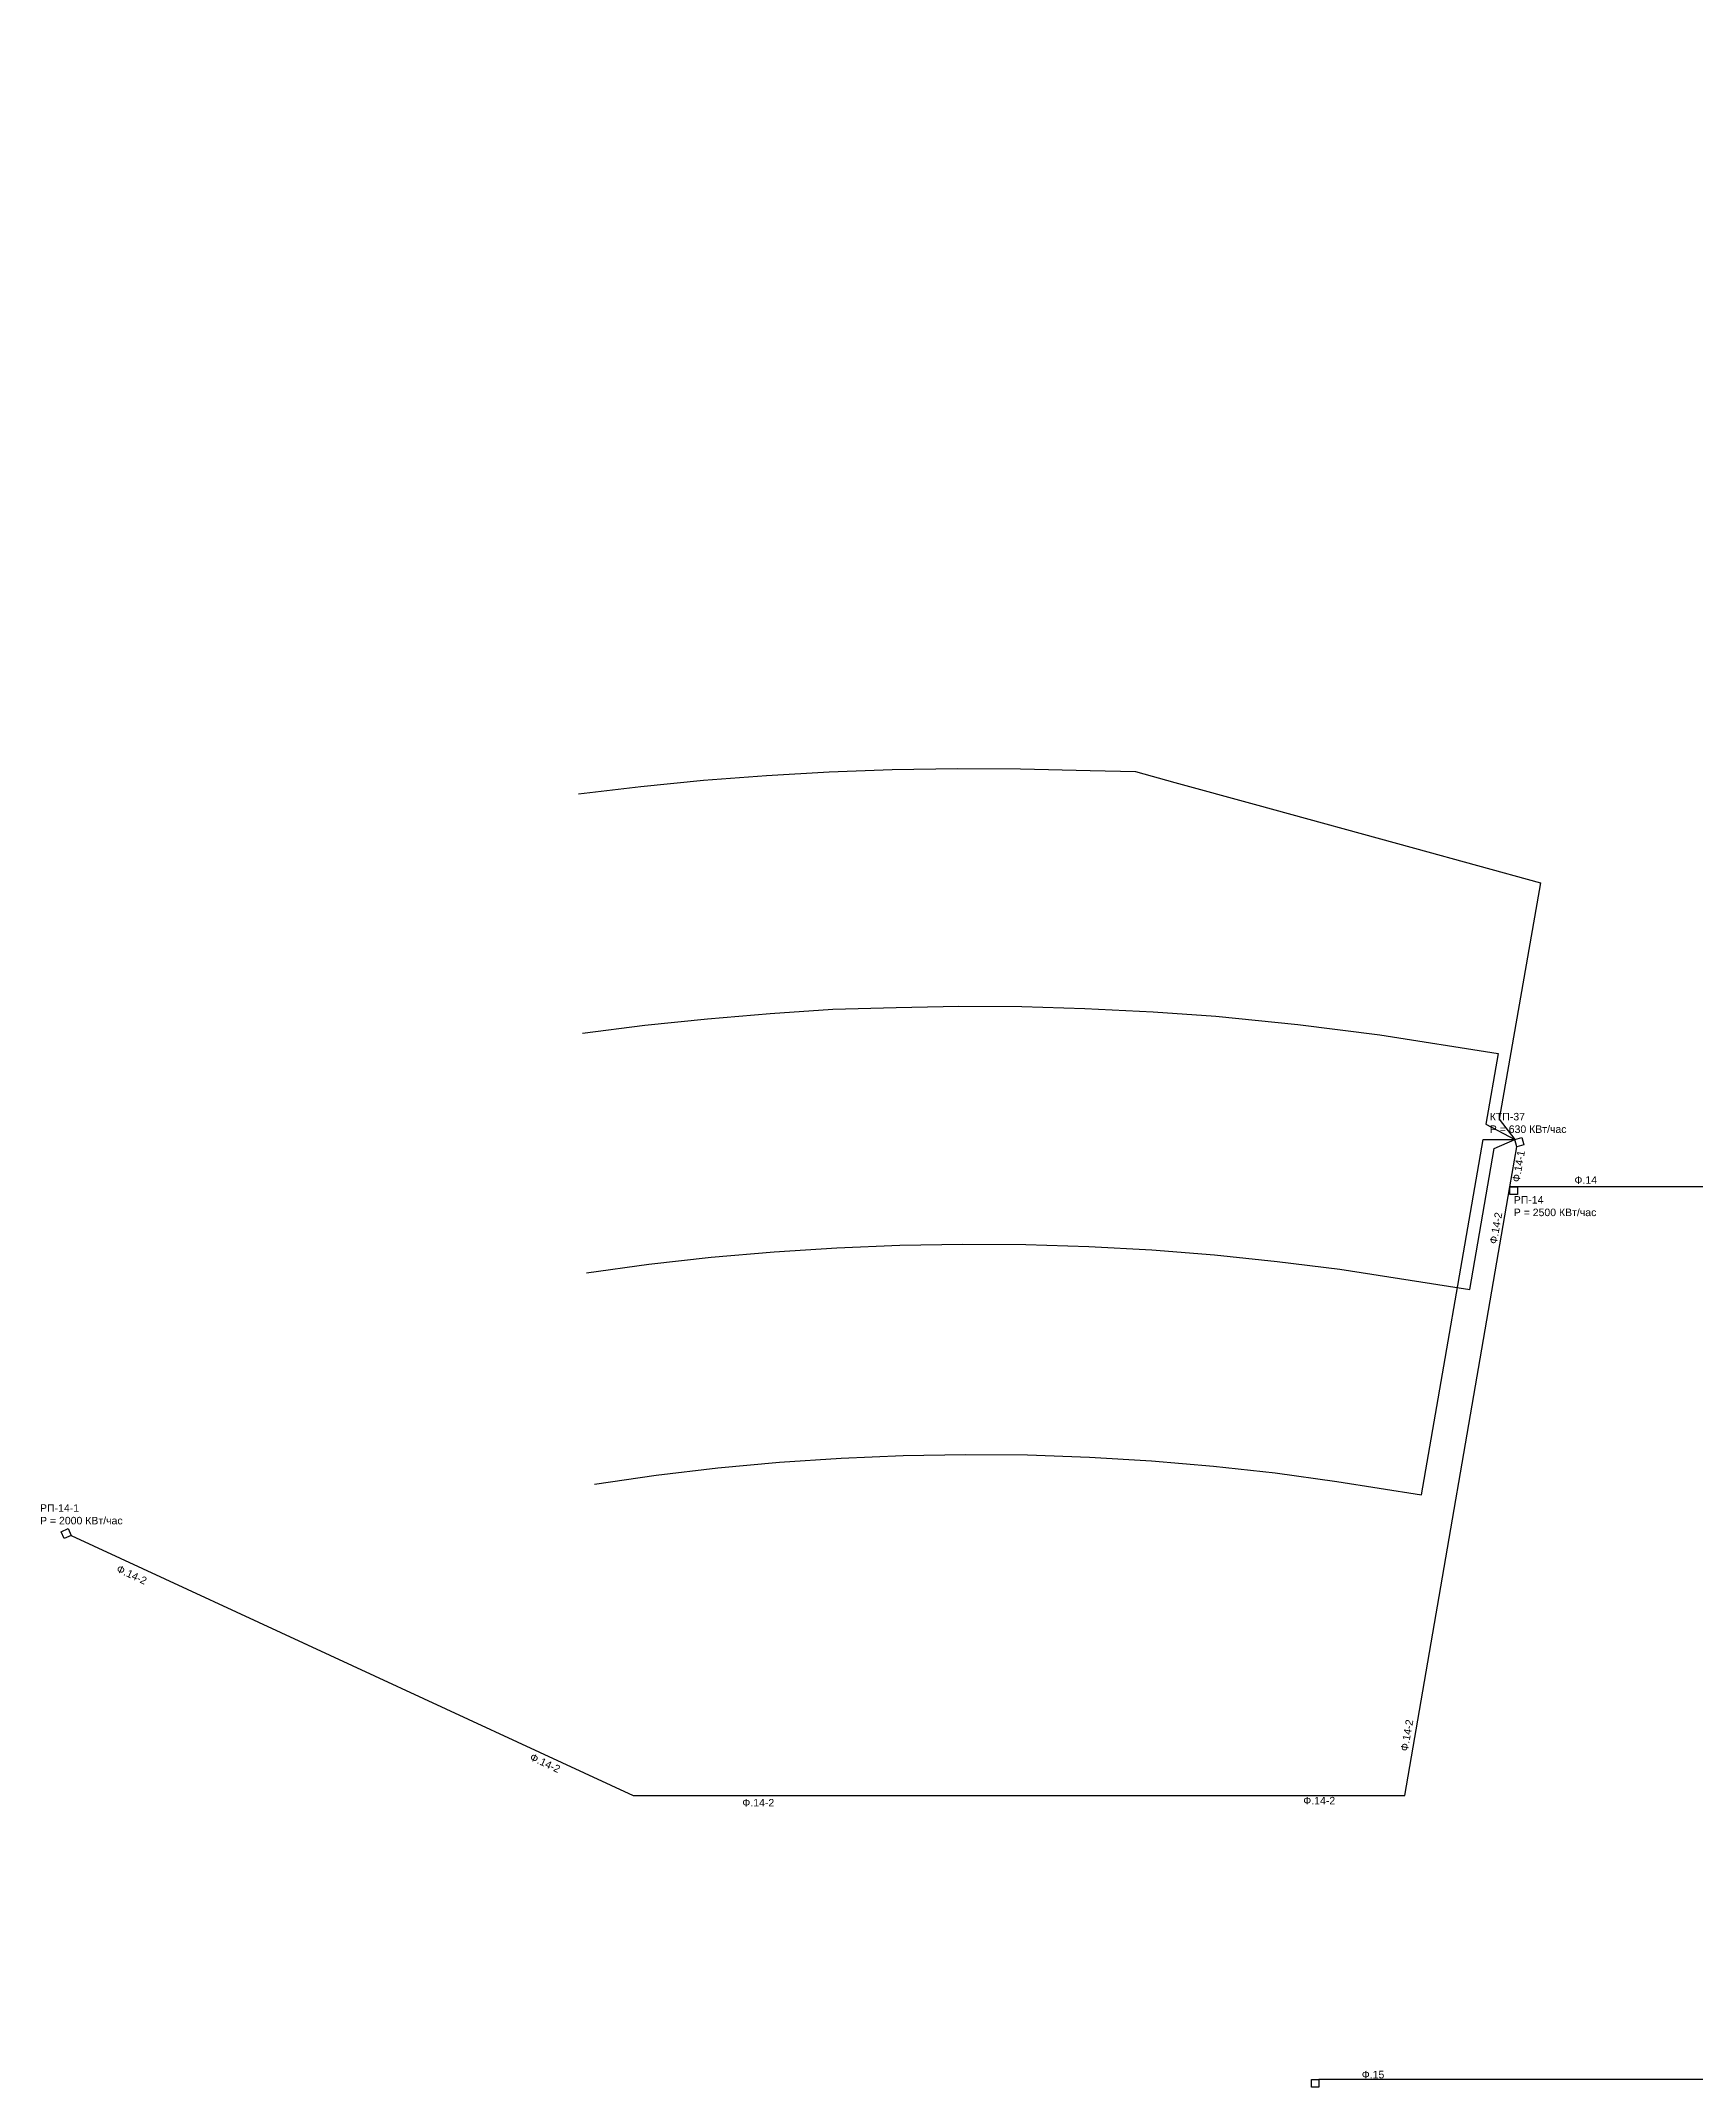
# Model space of a CAD drawing. Header units: millimetres. Extents: x 2242885 to 2245448, y 377596 to 382000.
# Drawn here: x 2242965 to 2243626, y 379536 to 380353 of the extents above; entities that cross this region are included whole.
import ezdxf

# ---------------------------------------------------------------- set-up
doc = ezdxf.new("R2010")
doc.units = ezdxf.units.MM
for name, color, linetype, lineweight in [('информация ТП', 250, 'Continuous', 25), ('ЛЭП_0_4', 230, 'Continuous', 25), ('ЛЭП_10_каб', 201, 'Continuous', 25), ('наименование_фидера_10_кв', 201, 'Continuous', 25), ('РП_10_', 201, 'Continuous', 25), ('РТП_10_0_4', 80, 'Continuous', 25)]:
    doc.layers.add(name, color=color, linetype=linetype, lineweight=lineweight)
doc.styles.get("Standard").update_dxf_attribs({"font": 'arial.ttf'})

msp = doc.modelspace()

# ---------------------------------------------------------------- linework, layer by layer
at = {"layer": 'ЛЭП_0_4'}
for points in [[(2243180.09, 380052.72), (2243204.99, 380055.65), (2243230.01, 380058.09), (2243255.08, 380060.02), (2243280.18, 380061.45), (2243305.31, 380062.37), (2243331.45, 380062.79), (2243356.6, 380062.68), (2243384.39, 380061.99), (2243402.54, 380061.55), (2243418.26, 380057.23), (2243449.94, 380048.53), (2243513.98, 380030.95), (2243564.25, 380017.15), (2243547.86, 379922.77), (2243554.01, 379914.52)], [(2243181.65, 379957.1), (2243206.53, 379960.24), (2243231.55, 379962.84), (2243256.58, 379964.9), (2243281.69, 379966.7), (2243306.9, 379967.38), (2243332.01, 379967.79), (2243357.16, 379967.66), (2243382.31, 379966.98), (2243409.54, 379965.62), (2243434.64, 379963.79), (2243467.43, 379960.57), (2243500.14, 379956.41), (2243547.34, 379948.99), (2243542.44, 379920.76), (2243554.01, 379914.52)], [(2243183.21, 379861.36), (2243208.06, 379864.74), (2243233.07, 379867.55), (2243258.14, 379869.76), (2243283.26, 379871.37), (2243308.4, 379872.38), (2243333.56, 379872.8), (2243358.73, 379872.62), (2243383.89, 379871.83), (2243409.01, 379870.45), (2243434.1, 379868.47), (2243459.14, 379865.9), (2243484.12, 379862.73), (2243536.03, 379854.62), (2243545.81, 379910.96), (2243554.01, 379914.52)], [(2243186.36, 379776.86), (2243211.01, 379780.44), (2243235.66, 379783.37), (2243260.37, 379785.68), (2243284.95, 379787.34), (2243309.75, 379788.39), (2243334.57, 379788.8), (2243359.39, 379788.58), (2243384.2, 379787.73), (2243408.98, 379786.25), (2243433.71, 379784.14), (2243458.38, 379781.39), (2243482.97, 379778.02), (2243516.72, 379772.58), (2243541.36, 379914.52), (2243554.01, 379914.52)]]:
    msp.add_lwpolyline(points, dxfattribs=at)
at = {"layer": 'ЛЭП_10_каб'}
for points in [[(2243644.16, 381155.76), (2243677.84, 381155.76), (2243714.03, 380828.88, 0.152052), (2243761.5, 380728.99, -0.160823), (2243820.83, 380607.06), (2243878.92, 380114.59), (2243895.74, 379939.79), (2243892.31, 379539.05), (2243475.82, 379539.05)], [(2243644.16, 381155.66), (2243677.75, 381155.66), (2243713.93, 380828.87, 0.152056), (2243761.43, 380728.92, -0.160824), (2243820.73, 380607.04), (2243878.82, 380114.58), (2243895.64, 379939.79), (2243895.26, 379895.67), (2243552.09, 379895.67)]]:
    msp.add_lwpolyline(points, format="xyb", dxfattribs=at)
for points in [[(2243552.09, 379895.67), (2243554.84, 379911.64)], [(2242977.34, 379756.41), (2243201.8, 379652.55), (2243510.15, 379652.55), (2243552.09, 379895.67)]]:
    msp.add_lwpolyline(points, dxfattribs=at)
at = {"layer": 'РП_10_'}
for points in [[(2243552.09, 379895.67), (2243555.09, 379895.67), (2243555.09, 379892.67), (2243552.09, 379892.67)], [(2242973.37, 379757.91), (2242976.11, 379759.14), (2242977.34, 379756.41), (2242974.61, 379755.18)], [(2243472.82, 379536.05), (2243472.82, 379539.05), (2243475.82, 379539.05), (2243475.82, 379536.05)]]:
    msp.add_lwpolyline(points, close=True, dxfattribs=at)
at = {"layer": 'РТП_10_0_4'}
msp.add_lwpolyline([(2243556.9, 379915.35), (2243557.72, 379912.46), (2243554.84, 379911.64), (2243554.01, 379914.52)], close=True, dxfattribs=at)

# ---------------------------------------------------------------- texts
at = {"layer": 'информация ТП', "char_height": 3, "attachment_point": 1}
for s, insert in [('КТП-37\\PР = 630 КВт/час', (2243544.06, 379925.21)), ('РП-14\\PР = 2500 КВт/час', (2243553.64, 379891.97)), ('РП-14-1\\PР = 2000 КВт/час', (2242964.94, 379768.85))]:
    msp.add_mtext_dynamic_manual_height_columns(s, width=36.1201, gutter_width=12.5, heights=[0], dxfattribs=dict(at, insert=insert))
at = {"layer": 'наименование_фидера_10_кв', "char_height": 3, "attachment_point": 1}
for s, insert, rotation in [('Ф.14-1', (2243552.97, 379897.88), 80.08653), ('Ф.14', (2243577.88, 379899.86), 0.27893), ('Ф.14-2', (2243543.87, 379873.19), 79.78262), ('Ф.14-2', (2242996.4, 379744.76), 335.03006), ('Ф.14-2', (2243508.33, 379670.55), 79.78262), ('Ф.14-2', (2243161.54, 379669.55), 335.03006), ('Ф.14-2', (2243245.47, 379651.14), 359.9793), ('Ф.14-2', (2243469.55, 379651.97), 359.9793), ('Ф.15', (2243492.91, 379542.51), 0.29754)]:
    msp.add_mtext_dynamic_manual_height_columns(s, width=36.1201, gutter_width=12.5, heights=[0], dxfattribs=dict(at, insert=insert, rotation=rotation))

doc.saveas('drawing.dxf')
